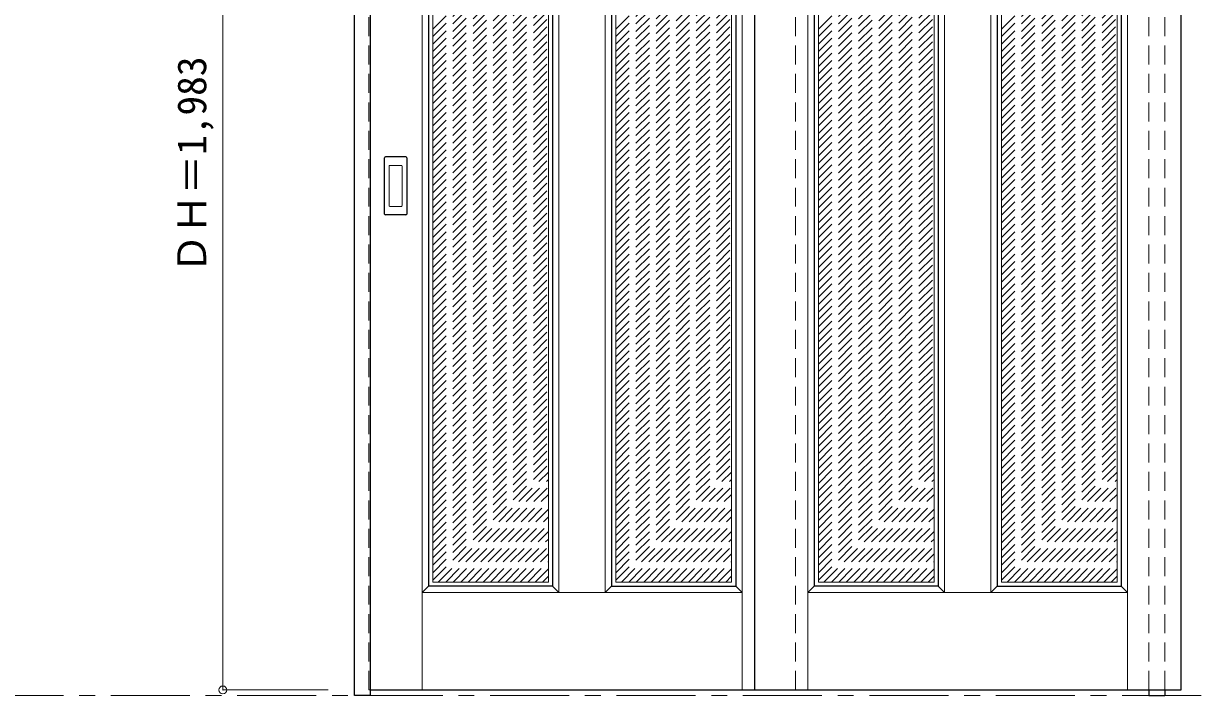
# Model space of a CAD drawing. Units: millimetres, scale not verified. Extents: x -6000 to 5700, y -4307 to 4260.
# Drawn here: x 2024 to 4258, y -2562 to -1286 of the extents above; entities that cross this region are included whole.
import ezdxf
from ezdxf.enums import TextEntityAlignment as Align

# ---------------------------------------------------------------- set-up
doc = ezdxf.new("R2010")
doc.units = ezdxf.units.MM
doc.header["$LTSCALE"] = 30
doc.header["$PDMODE"] = 32
doc.header["$PDSIZE"] = 15
doc.linetypes.add('CHAIN1', pattern=[8, 5, -1, 1, -1])
doc.linetypes.add('DASHED1', pattern=[1.8, 1.2, -0.6])
for name, color, linetype, lineweight in [('0-1_通り芯', 7, 'CHAIN1', 18), ('0-2_扉', 3, 'Continuous', 25), ('0-3_仕上げ', 4, 'Continuous', 9), ('0-4_枠', 3, 'Continuous', 25), ('0-6_引手', 3, 'Continuous', 25), ('0-B_寸法', 7, 'Continuous', 9), ('0-C_ハッチ', 4, 'DASHED1', 9)]:
    doc.layers.add(name, color=color, linetype=linetype, lineweight=lineweight)
doc.styles.add('ＭＳ ゴシック', font='')
doc.styles.get('ＭＳ ゴシック').set_extended_font_data('MS Gothic')

msp = doc.modelspace()

# ---------------------------------------------------------------- linework, layer by layer
at = {"layer": '0-1_通り芯'}
msp.add_line((-5490, -2562.5), (5690, -2562.5), dxfattribs=at)
at = {"layer": '0-2_扉', "color": 4, "linetype": 'DASHED1', "lineweight": 9}
for p, q in [((2679.67, -2552), (2679.67, -569)), ((3489.67, -2552), (3489.67, -569)), ((2682.67, -2552), (2679.67, -2552))]:
    msp.add_line(p, q, dxfattribs=at)
at = {"layer": '0-2_扉'}
msp.add_line((3411.67, -569), (3411.67, -2552), dxfattribs=at)
msp.add_lwpolyline([(2682.67, -2552), (4221.67, -2552), (4221.67, -569)], dxfattribs=at)
at = {"layer": '0-3_仕上げ', "color": 7, "lineweight": 18}
for p, q in [((2781.17, -2552), (2781.17, -569)), ((3388.17, -2552), (3388.17, -569)), ((3513.17, -2552), (3513.17, -569)), ((4120.17, -2552), (4120.17, -569)), ((3040.67, -704), (3040.67, -2367)), ((3128.67, -704), (3128.67, -2367)), ((3772.67, -704), (3772.67, -2367)), ((3860.67, -704), (3860.67, -2367)), ((2793.17, -2355), (2781.17, -2367)), ((3388.17, -2367), (2781.17, -2367)), ((3028.67, -2355), (3040.67, -2367)), ((3140.67, -2355), (3128.67, -2367)), ((3376.17, -2355), (3388.17, -2367)), ((3525.17, -2355), (3513.17, -2367)), ((4120.17, -2367), (3513.17, -2367)), ((3760.67, -2355), (3772.67, -2367)), ((3872.67, -2355), (3860.67, -2367)), ((4108.17, -2355), (4120.17, -2367))]:
    msp.add_line(p, q, dxfattribs=at)
at = {"layer": '0-3_仕上げ', "color": 3, "lineweight": 25}
for p, q in [((2793.17, -716), (2793.17, -2355)), ((3028.67, -716), (3028.67, -2355)), ((3140.67, -716), (3140.67, -2355)), ((3376.17, -716), (3376.17, -2355)), ((3525.17, -716), (3525.17, -2355)), ((3760.67, -716), (3760.67, -2355)), ((3872.67, -716), (3872.67, -2355)), ((4108.17, -716), (4108.17, -2355)), ((3028.67, -2355), (2793.17, -2355)), ((3140.67, -2355), (3376.17, -2355)), ((3760.67, -2355), (3525.17, -2355)), ((3872.67, -2355), (4108.17, -2355))]:
    msp.add_line(p, q, dxfattribs=at)
at = {"layer": '0-4_枠'}
for p, q in [((2682.67, -2562.5), (2682.67, -527.5)), ((4160.67, -2552), (4160.67, -2562.5)), ((4160.67, -2562.5), (4190.67, -2562.5)), ((4190.67, -2552), (4190.67, -2562.5))]:
    msp.add_line(p, q, dxfattribs=at)
at = {"layer": '0-4_枠', "color": 4, "linetype": 'DASHED1', "lineweight": 9}
for p, q in [((4160.67, -2552), (4160.67, -557.5)), ((4190.67, -2552), (4190.67, -557.5))]:
    msp.add_line(p, q, dxfattribs=at)
at = {"layer": '0-4_枠'}
msp.add_lwpolyline([(2682.67, -2562.5), (2652.67, -2562.5), (2652.67, -527.5)], dxfattribs=at)
at = {"layer": '0-6_引手'}
for p, q in [((2709.67, -1648), (2709.67, -1541)), ((2750.17, -1539.5), (2711.17, -1539.5)), ((2751.67, -1541), (2751.67, -1648)), ((2750.17, -1649.5), (2711.17, -1649.5))]:
    msp.add_line(p, q, dxfattribs=at)
at = {"layer": '0-6_引手', "color": 7, "lineweight": 18}
for p, q in [((2718.17, -1632), (2718.17, -1557)), ((2741.67, -1555.5), (2719.67, -1555.5)), ((2743.17, -1557), (2743.17, -1632)), ((2741.67, -1633.5), (2719.67, -1633.5))]:
    msp.add_line(p, q, dxfattribs=at)
at = {"layer": '0-6_引手'}
for centre, start, end in [((2711.17, -1541), 90, 180), ((2750.17, -1541), 0, 90), ((2711.17, -1648), 180, 270), ((2750.17, -1648), 270, 0)]:
    msp.add_arc(centre, 1.5, start, end, dxfattribs=at)
at = {"layer": '0-6_引手', "color": 7, "lineweight": 18}
for centre, start, end in [((2719.67, -1557), 90, 180), ((2741.67, -1557), 0, 90), ((2719.67, -1632), 180, 270), ((2741.67, -1632), 270, 0)]:
    msp.add_arc(centre, 1.5, start, end, dxfattribs=at)
at = {"layer": '0-B_寸法', "color": 4}
for p, q in [((2402.67, -569), (2402.67, -2552)), ((2402.67, -2552), (2602.67, -2552))]:
    msp.add_line(p, q, dxfattribs=at)
at = {"layer": '0-B_寸法'}
msp.add_point((2402.67, -2552), dxfattribs=at)
at = {"layer": '0-C_ハッチ', "linetype": 'Continuous'}
for p, q in [((2801.17, -724), (2801.17, -2347)), ((3020.67, -724), (3020.67, -2347)), ((3148.67, -724), (3148.67, -2347)), ((3368.17, -724), (3368.17, -2347)), ((3533.17, -724), (3533.17, -2347)), ((3752.67, -724), (3752.67, -2347)), ((3880.67, -724), (3880.67, -2347)), ((4100.17, -724), (4100.17, -2347)), ((3020.67, -2347), (2801.17, -2347)), ((3148.67, -2347), (3368.17, -2347)), ((3752.67, -2347), (3533.17, -2347)), ((3880.67, -2347), (4100.17, -2347))]:
    msp.add_line(p, q, dxfattribs=at)
at = {"layer": '0-C_ハッチ'}
for p, q in [((2801.17, -1296.87), (3020.67, -1077.37)), ((2801.17, -1311.02), (3020.67, -1091.52)), ((3148.67, -1296.87), (3368.17, -1077.37)), ((3148.67, -1311.02), (3368.17, -1091.52)), ((3533.17, -1296.87), (3752.67, -1077.37)), ((3533.17, -1311.02), (3752.67, -1091.52)), ((3880.67, -1296.87), (4100.17, -1077.37)), ((3880.67, -1311.02), (4100.17, -1091.52)), ((2801.17, -1325.16), (3020.67, -1105.66)), ((3148.67, -1325.16), (3368.17, -1105.66)), ((3533.17, -1325.16), (3752.67, -1105.66)), ((3880.67, -1325.16), (4100.17, -1105.66)), ((2801.17, -1339.3), (3020.67, -1119.8)), ((2801.17, -1353.44), (3020.67, -1133.94)), ((3148.67, -1339.3), (3368.17, -1119.8)), ((3148.67, -1353.44), (3368.17, -1133.94)), ((3533.17, -1339.3), (3752.67, -1119.8)), ((3533.17, -1353.44), (3752.67, -1133.94)), ((3880.67, -1339.3), (4100.17, -1119.8)), ((3880.67, -1353.44), (4100.17, -1133.94)), ((2801.17, -1367.59), (3020.67, -1148.09)), ((3148.67, -1367.59), (3368.17, -1148.09)), ((3533.17, -1367.59), (3752.67, -1148.09)), ((3880.67, -1367.59), (4100.17, -1148.09)), ((2801.17, -1381.73), (3020.67, -1162.23)), ((2801.17, -1395.87), (3020.67, -1176.37)), ((3148.67, -1381.73), (3368.17, -1162.23)), ((3148.67, -1395.87), (3368.17, -1176.37)), ((3533.17, -1381.73), (3752.67, -1162.23)), ((3533.17, -1395.87), (3752.67, -1176.37)), ((3880.67, -1381.73), (4100.17, -1162.23)), ((3880.67, -1395.87), (4100.17, -1176.37)), ((2801.17, -1410.01), (3020.67, -1190.51)), ((2801.17, -1424.15), (3020.67, -1204.65)), ((3148.67, -1410.01), (3368.17, -1190.51)), ((3148.67, -1424.15), (3368.17, -1204.65)), ((3533.17, -1410.01), (3752.67, -1190.51)), ((3533.17, -1424.15), (3752.67, -1204.65)), ((3880.67, -1410.01), (4100.17, -1190.51)), ((3880.67, -1424.15), (4100.17, -1204.65)), ((2801.17, -1438.3), (3020.67, -1218.8)), ((3148.67, -1438.3), (3368.17, -1218.8)), ((3533.17, -1438.3), (3752.67, -1218.8)), ((3880.67, -1438.3), (4100.17, -1218.8)), ((2801.17, -1452.44), (3020.67, -1232.94)), ((2801.17, -1466.58), (3020.67, -1247.08)), ((3148.67, -1452.44), (3368.17, -1232.94)), ((3148.67, -1466.58), (3368.17, -1247.08)), ((3533.17, -1452.44), (3752.67, -1232.94)), ((3533.17, -1466.58), (3752.67, -1247.08)), ((3880.67, -1452.44), (4100.17, -1232.94)), ((3880.67, -1466.58), (4100.17, -1247.08)), ((2801.17, -1480.72), (3020.67, -1261.22)), ((3148.67, -1480.72), (3368.17, -1261.22)), ((3533.17, -1480.72), (3752.67, -1261.22)), ((3880.67, -1480.72), (4100.17, -1261.22)), ((2801.17, -1494.86), (3020.67, -1275.36)), ((2801.17, -1509.01), (3020.67, -1289.51)), ((3148.67, -1494.86), (3368.17, -1275.36)), ((3148.67, -1509.01), (3368.17, -1289.51)), ((3533.17, -1494.86), (3752.67, -1275.36)), ((3533.17, -1509.01), (3752.67, -1289.51)), ((3880.67, -1494.86), (4100.17, -1275.36)), ((3880.67, -1509.01), (4100.17, -1289.51)), ((2801.17, -1523.15), (3020.67, -1303.65)), ((2801.17, -1537.29), (3020.67, -1317.79)), ((3148.67, -1523.15), (3368.17, -1303.65)), ((3148.67, -1537.29), (3368.17, -1317.79)), ((3533.17, -1523.15), (3752.67, -1303.65)), ((3533.17, -1537.29), (3752.67, -1317.79)), ((3880.67, -1523.15), (4100.17, -1303.65)), ((3880.67, -1537.29), (4100.17, -1317.79)), ((2801.17, -1551.43), (3020.67, -1331.93)), ((3148.67, -1551.43), (3368.17, -1331.93)), ((3533.17, -1551.43), (3752.67, -1331.93)), ((3880.67, -1551.43), (4100.17, -1331.93)), ((2801.17, -1565.58), (3020.67, -1346.08)), ((2801.17, -1579.72), (3020.67, -1360.22)), ((3148.67, -1565.58), (3368.17, -1346.08)), ((3148.67, -1579.72), (3368.17, -1360.22)), ((3533.17, -1565.58), (3752.67, -1346.08)), ((3533.17, -1579.72), (3752.67, -1360.22)), ((3880.67, -1565.58), (4100.17, -1346.08)), ((3880.67, -1579.72), (4100.17, -1360.22)), ((2801.17, -1593.86), (3020.67, -1374.36)), ((3148.67, -1593.86), (3368.17, -1374.36)), ((3533.17, -1593.86), (3752.67, -1374.36)), ((3880.67, -1593.86), (4100.17, -1374.36)), ((2801.17, -1608), (3020.67, -1388.5)), ((2801.17, -1622.14), (3020.67, -1402.64)), ((3148.67, -1608), (3368.17, -1388.5)), ((3148.67, -1622.14), (3368.17, -1402.64)), ((3533.17, -1608), (3752.67, -1388.5)), ((3533.17, -1622.14), (3752.67, -1402.64)), ((3880.67, -1608), (4100.17, -1388.5)), ((3880.67, -1622.14), (4100.17, -1402.64)), ((2801.17, -1636.29), (3020.67, -1416.79)), ((3148.67, -1636.29), (3368.17, -1416.79)), ((3533.17, -1636.29), (3752.67, -1416.79)), ((3880.67, -1636.29), (4100.17, -1416.79)), ((2801.17, -1650.43), (3020.67, -1430.93)), ((2801.17, -1664.57), (3020.67, -1445.07)), ((3148.67, -1650.43), (3368.17, -1430.93)), ((3148.67, -1664.57), (3368.17, -1445.07)), ((3533.17, -1650.43), (3752.67, -1430.93)), ((3533.17, -1664.57), (3752.67, -1445.07)), ((3880.67, -1650.43), (4100.17, -1430.93)), ((3880.67, -1664.57), (4100.17, -1445.07)), ((2801.17, -1678.71), (3020.67, -1459.21)), ((2801.17, -1692.85), (3020.67, -1473.35)), ((3148.67, -1678.71), (3368.17, -1459.21)), ((3148.67, -1692.85), (3368.17, -1473.35)), ((3533.17, -1678.71), (3752.67, -1459.21)), ((3533.17, -1692.85), (3752.67, -1473.35)), ((3880.67, -1678.71), (4100.17, -1459.21)), ((3880.67, -1692.85), (4100.17, -1473.35)), ((2801.17, -1707), (3020.67, -1487.5)), ((3148.67, -1707), (3368.17, -1487.5)), ((3533.17, -1707), (3752.67, -1487.5)), ((3880.67, -1707), (4100.17, -1487.5)), ((2801.17, -1721.14), (3020.67, -1501.64)), ((2801.17, -1735.28), (3020.67, -1515.78)), ((3148.67, -1721.14), (3368.17, -1501.64)), ((3148.67, -1735.28), (3368.17, -1515.78)), ((3533.17, -1721.14), (3752.67, -1501.64)), ((3533.17, -1735.28), (3752.67, -1515.78)), ((3880.67, -1721.14), (4100.17, -1501.64)), ((3880.67, -1735.28), (4100.17, -1515.78)), ((2801.17, -1749.42), (3020.67, -1529.92)), ((3148.67, -1749.42), (3368.17, -1529.92)), ((3533.17, -1749.42), (3752.67, -1529.92)), ((3880.67, -1749.42), (4100.17, -1529.92)), ((2801.17, -1763.57), (3020.67, -1544.07)), ((2801.17, -1777.71), (3020.67, -1558.21)), ((3148.67, -1763.57), (3368.17, -1544.07)), ((3148.67, -1777.71), (3368.17, -1558.21)), ((3533.17, -1763.57), (3752.67, -1544.07)), ((3533.17, -1777.71), (3752.67, -1558.21)), ((3880.67, -1763.57), (4100.17, -1544.07)), ((3880.67, -1777.71), (4100.17, -1558.21)), ((2801.17, -1791.85), (3020.67, -1572.35)), ((3148.67, -1791.85), (3368.17, -1572.35)), ((3533.17, -1791.85), (3752.67, -1572.35)), ((3880.67, -1791.85), (4100.17, -1572.35)), ((2801.17, -1805.99), (3020.67, -1586.49)), ((2801.17, -1820.13), (3020.67, -1600.63)), ((3148.67, -1805.99), (3368.17, -1586.49)), ((3148.67, -1820.13), (3368.17, -1600.63)), ((3533.17, -1805.99), (3752.67, -1586.49)), ((3533.17, -1820.13), (3752.67, -1600.63)), ((3880.67, -1805.99), (4100.17, -1586.49)), ((3880.67, -1820.13), (4100.17, -1600.63)), ((2801.17, -1834.28), (3020.67, -1614.78)), ((2801.17, -1848.42), (3020.67, -1628.92)), ((3148.67, -1834.28), (3368.17, -1614.78)), ((3148.67, -1848.42), (3368.17, -1628.92)), ((3533.17, -1834.28), (3752.67, -1614.78)), ((3533.17, -1848.42), (3752.67, -1628.92)), ((3880.67, -1834.28), (4100.17, -1614.78)), ((3880.67, -1848.42), (4100.17, -1628.92)), ((2801.17, -1862.56), (3020.67, -1643.06)), ((3148.67, -1862.56), (3368.17, -1643.06)), ((3533.17, -1862.56), (3752.67, -1643.06)), ((3880.67, -1862.56), (4100.17, -1643.06)), ((2801.17, -1876.7), (3020.67, -1657.2)), ((2801.17, -1890.84), (3020.67, -1671.34)), ((3148.67, -1876.7), (3368.17, -1657.2)), ((3148.67, -1890.84), (3368.17, -1671.34)), ((3533.17, -1876.7), (3752.67, -1657.2)), ((3533.17, -1890.84), (3752.67, -1671.34)), ((3880.67, -1876.7), (4100.17, -1657.2)), ((3880.67, -1890.84), (4100.17, -1671.34)), ((2801.17, -1904.99), (3020.67, -1685.49)), ((3148.67, -1904.99), (3368.17, -1685.49)), ((3533.17, -1904.99), (3752.67, -1685.49)), ((3880.67, -1904.99), (4100.17, -1685.49)), ((2801.17, -1919.13), (3020.67, -1699.63)), ((2801.17, -1933.27), (3020.67, -1713.77)), ((3148.67, -1919.13), (3368.17, -1699.63)), ((3148.67, -1933.27), (3368.17, -1713.77)), ((3533.17, -1919.13), (3752.67, -1699.63)), ((3533.17, -1933.27), (3752.67, -1713.77)), ((3880.67, -1919.13), (4100.17, -1699.63)), ((3880.67, -1933.27), (4100.17, -1713.77)), ((2801.17, -1947.41), (3020.67, -1727.91)), ((2801.17, -1961.56), (3020.67, -1742.06)), ((3148.67, -1947.41), (3368.17, -1727.91)), ((3148.67, -1961.56), (3368.17, -1742.06)), ((3533.17, -1947.41), (3752.67, -1727.91)), ((3533.17, -1961.56), (3752.67, -1742.06)), ((3880.67, -1947.41), (4100.17, -1727.91)), ((3880.67, -1961.56), (4100.17, -1742.06)), ((2801.17, -1975.7), (3020.67, -1756.2)), ((3148.67, -1975.7), (3368.17, -1756.2)), ((3533.17, -1975.7), (3752.67, -1756.2)), ((3880.67, -1975.7), (4100.17, -1756.2)), ((2801.17, -1989.84), (3020.67, -1770.34)), ((2801.17, -2003.98), (3020.67, -1784.48)), ((3148.67, -1989.84), (3368.17, -1770.34)), ((3148.67, -2003.98), (3368.17, -1784.48)), ((3533.17, -1989.84), (3752.67, -1770.34)), ((3533.17, -2003.98), (3752.67, -1784.48)), ((3880.67, -1989.84), (4100.17, -1770.34)), ((3880.67, -2003.98), (4100.17, -1784.48)), ((2801.17, -2018.12), (3020.67, -1798.62)), ((3148.67, -2018.12), (3368.17, -1798.62)), ((3533.17, -2018.12), (3752.67, -1798.62)), ((3880.67, -2018.12), (4100.17, -1798.62)), ((2801.17, -2032.27), (3020.67, -1812.77)), ((2801.17, -2046.41), (3020.67, -1826.91)), ((3148.67, -2032.27), (3368.17, -1812.77)), ((3148.67, -2046.41), (3368.17, -1826.91)), ((3533.17, -2032.27), (3752.67, -1812.77)), ((3533.17, -2046.41), (3752.67, -1826.91)), ((3880.67, -2032.27), (4100.17, -1812.77)), ((3880.67, -2046.41), (4100.17, -1826.91)), ((2801.17, -2060.55), (3020.67, -1841.05)), ((3148.67, -2060.55), (3368.17, -1841.05)), ((3533.17, -2060.55), (3752.67, -1841.05)), ((3880.67, -2060.55), (4100.17, -1841.05)), ((2801.17, -2074.69), (3020.67, -1855.19)), ((2801.17, -2088.83), (3020.67, -1869.33)), ((3148.67, -2074.69), (3368.17, -1855.19)), ((3148.67, -2088.83), (3368.17, -1869.33)), ((3533.17, -2074.69), (3752.67, -1855.19)), ((3533.17, -2088.83), (3752.67, -1869.33)), ((3880.67, -2074.69), (4100.17, -1855.19)), ((3880.67, -2088.83), (4100.17, -1869.33)), ((2801.17, -2102.98), (3020.67, -1883.48)), ((2801.17, -2117.12), (3020.67, -1897.62)), ((3148.67, -2102.98), (3368.17, -1883.48)), ((3148.67, -2117.12), (3368.17, -1897.62)), ((3533.17, -2102.98), (3752.67, -1883.48)), ((3533.17, -2117.12), (3752.67, -1897.62)), ((3880.67, -2102.98), (4100.17, -1883.48)), ((3880.67, -2117.12), (4100.17, -1897.62)), ((2801.17, -2131.26), (3020.67, -1911.76)), ((3148.67, -2131.26), (3368.17, -1911.76)), ((3533.17, -2131.26), (3752.67, -1911.76)), ((3880.67, -2131.26), (4100.17, -1911.76)), ((2801.17, -2145.4), (3020.67, -1925.9)), ((2801.17, -2159.54), (3020.67, -1940.04)), ((3148.67, -2145.4), (3368.17, -1925.9)), ((3148.67, -2159.54), (3368.17, -1940.04)), ((3533.17, -2145.4), (3752.67, -1925.9)), ((3533.17, -2159.54), (3752.67, -1940.04)), ((3880.67, -2145.4), (4100.17, -1925.9)), ((3880.67, -2159.54), (4100.17, -1940.04)), ((2801.17, -2173.69), (3020.67, -1954.19)), ((3148.67, -2173.69), (3368.17, -1954.19)), ((3533.17, -2173.69), (3752.67, -1954.19)), ((3880.67, -2173.69), (4100.17, -1954.19)), ((2801.17, -2187.83), (3020.67, -1968.33)), ((2801.17, -2201.97), (3020.67, -1982.47)), ((3148.67, -2187.83), (3368.17, -1968.33)), ((3148.67, -2201.97), (3368.17, -1982.47)), ((3533.17, -2187.83), (3752.67, -1968.33)), ((3533.17, -2201.97), (3752.67, -1982.47)), ((3880.67, -2187.83), (4100.17, -1968.33)), ((3880.67, -2201.97), (4100.17, -1982.47)), ((2801.17, -2216.11), (3020.67, -1996.61)), ((3148.67, -2216.11), (3368.17, -1996.61)), ((3533.17, -2216.11), (3752.67, -1996.61)), ((3880.67, -2216.11), (4100.17, -1996.61)), ((2801.17, -2230.26), (3020.67, -2010.76)), ((2801.17, -2244.4), (3020.67, -2024.9)), ((3148.67, -2230.26), (3368.17, -2010.76)), ((3148.67, -2244.4), (3368.17, -2024.9)), ((3533.17, -2230.26), (3752.67, -2010.76)), ((3533.17, -2244.4), (3752.67, -2024.9)), ((3880.67, -2230.26), (4100.17, -2010.76)), ((3880.67, -2244.4), (4100.17, -2024.9)), ((2801.17, -2258.54), (3020.67, -2039.04)), ((2801.17, -2272.68), (3020.67, -2053.18)), ((3148.67, -2258.54), (3368.17, -2039.04)), ((3148.67, -2272.68), (3368.17, -2053.18)), ((3533.17, -2258.54), (3752.67, -2039.04)), ((3533.17, -2272.68), (3752.67, -2053.18)), ((3880.67, -2258.54), (4100.17, -2039.04)), ((3880.67, -2272.68), (4100.17, -2053.18)), ((2801.17, -2286.82), (3020.67, -2067.32)), ((3148.67, -2286.82), (3368.17, -2067.32)), ((3533.17, -2286.82), (3752.67, -2067.32)), ((3880.67, -2286.82), (4100.17, -2067.32)), ((2801.17, -2300.97), (3020.67, -2081.47)), ((2801.17, -2315.11), (3020.67, -2095.61)), ((3148.67, -2300.97), (3368.17, -2081.47)), ((3148.67, -2315.11), (3368.17, -2095.61)), ((3533.17, -2300.97), (3752.67, -2081.47)), ((3533.17, -2315.11), (3752.67, -2095.61)), ((3880.67, -2300.97), (4100.17, -2081.47)), ((3880.67, -2315.11), (4100.17, -2095.61)), ((2801.17, -2329.25), (3020.67, -2109.75)), ((3148.67, -2329.25), (3368.17, -2109.75)), ((3533.17, -2329.25), (3752.67, -2109.75)), ((3880.67, -2329.25), (4100.17, -2109.75)), ((2801.17, -2343.39), (3020.67, -2123.89)), ((2811.7, -2347), (3020.67, -2138.03)), ((3148.67, -2343.39), (3368.17, -2123.89)), ((3159.2, -2347), (3368.17, -2138.03)), ((3533.17, -2343.39), (3752.67, -2123.89)), ((3543.7, -2347), (3752.67, -2138.03)), ((3880.67, -2343.39), (4100.17, -2123.89)), ((3891.2, -2347), (4100.17, -2138.03)), ((2825.84, -2347), (3020.67, -2152.18)), ((2839.99, -2347), (3020.67, -2166.32)), ((3173.34, -2347), (3368.17, -2152.18)), ((3187.49, -2347), (3368.17, -2166.32)), ((3557.84, -2347), (3752.67, -2152.18)), ((3571.99, -2347), (3752.67, -2166.32)), ((3905.34, -2347), (4100.17, -2152.18)), ((3919.49, -2347), (4100.17, -2166.32)), ((2854.13, -2347), (3020.67, -2180.46)), ((3201.63, -2347), (3368.17, -2180.46)), ((3586.13, -2347), (3752.67, -2180.46)), ((3933.63, -2347), (4100.17, -2180.46)), ((2868.27, -2347), (3020.67, -2194.6)), ((2882.41, -2347), (3020.67, -2208.75)), ((3215.77, -2347), (3368.17, -2194.6)), ((3229.91, -2347), (3368.17, -2208.75)), ((3600.27, -2347), (3752.67, -2194.6)), ((3614.41, -2347), (3752.67, -2208.75)), ((3947.77, -2347), (4100.17, -2194.6)), ((3961.91, -2347), (4100.17, -2208.75)), ((2896.55, -2347), (3020.67, -2222.89)), ((3244.05, -2347), (3368.17, -2222.89)), ((3628.55, -2347), (3752.67, -2222.89)), ((3976.05, -2347), (4100.17, -2222.89)), ((2910.7, -2347), (3020.67, -2237.03)), ((2924.84, -2347), (3020.67, -2251.17)), ((3258.2, -2347), (3368.17, -2237.03)), ((3272.34, -2347), (3368.17, -2251.17)), ((3642.7, -2347), (3752.67, -2237.03)), ((3656.84, -2347), (3752.67, -2251.17)), ((3990.2, -2347), (4100.17, -2237.03)), ((4004.34, -2347), (4100.17, -2251.17)), ((2938.98, -2347), (3020.67, -2265.31)), ((3286.48, -2347), (3368.17, -2265.31)), ((3670.98, -2347), (3752.67, -2265.31)), ((4018.48, -2347), (4100.17, -2265.31)), ((2953.12, -2347), (3020.67, -2279.46)), ((2967.26, -2347), (3020.67, -2293.6)), ((3300.62, -2347), (3368.17, -2279.46)), ((3314.76, -2347), (3368.17, -2293.6)), ((3685.12, -2347), (3752.67, -2279.46)), ((3699.26, -2347), (3752.67, -2293.6)), ((4032.62, -2347), (4100.17, -2279.46)), ((4046.76, -2347), (4100.17, -2293.6)), ((2981.41, -2347), (3020.67, -2307.74)), ((2995.55, -2347), (3020.67, -2321.88)), ((3328.91, -2347), (3368.17, -2307.74)), ((3343.05, -2347), (3368.17, -2321.88)), ((3713.41, -2347), (3752.67, -2307.74)), ((3727.55, -2347), (3752.67, -2321.88)), ((4060.91, -2347), (4100.17, -2307.74)), ((4075.05, -2347), (4100.17, -2321.88)), ((3009.69, -2347), (3020.67, -2336.02)), ((3357.19, -2347), (3368.17, -2336.02)), ((3741.69, -2347), (3752.67, -2336.02)), ((4089.19, -2347), (4100.17, -2336.02))]:
    msp.add_line(p, q, dxfattribs=at)

# ---------------------------------------------------------------- texts
at = {"layer": '0-B_寸法', "style": 'ＭＳ ゴシック'}
msp.add_text('ＤＨ＝1,983', height=54.99, rotation=90, dxfattribs=at).set_placement((2387.67, -1760.75), align=Align.BOTTOM_LEFT)

doc.saveas('drawing.dxf')
